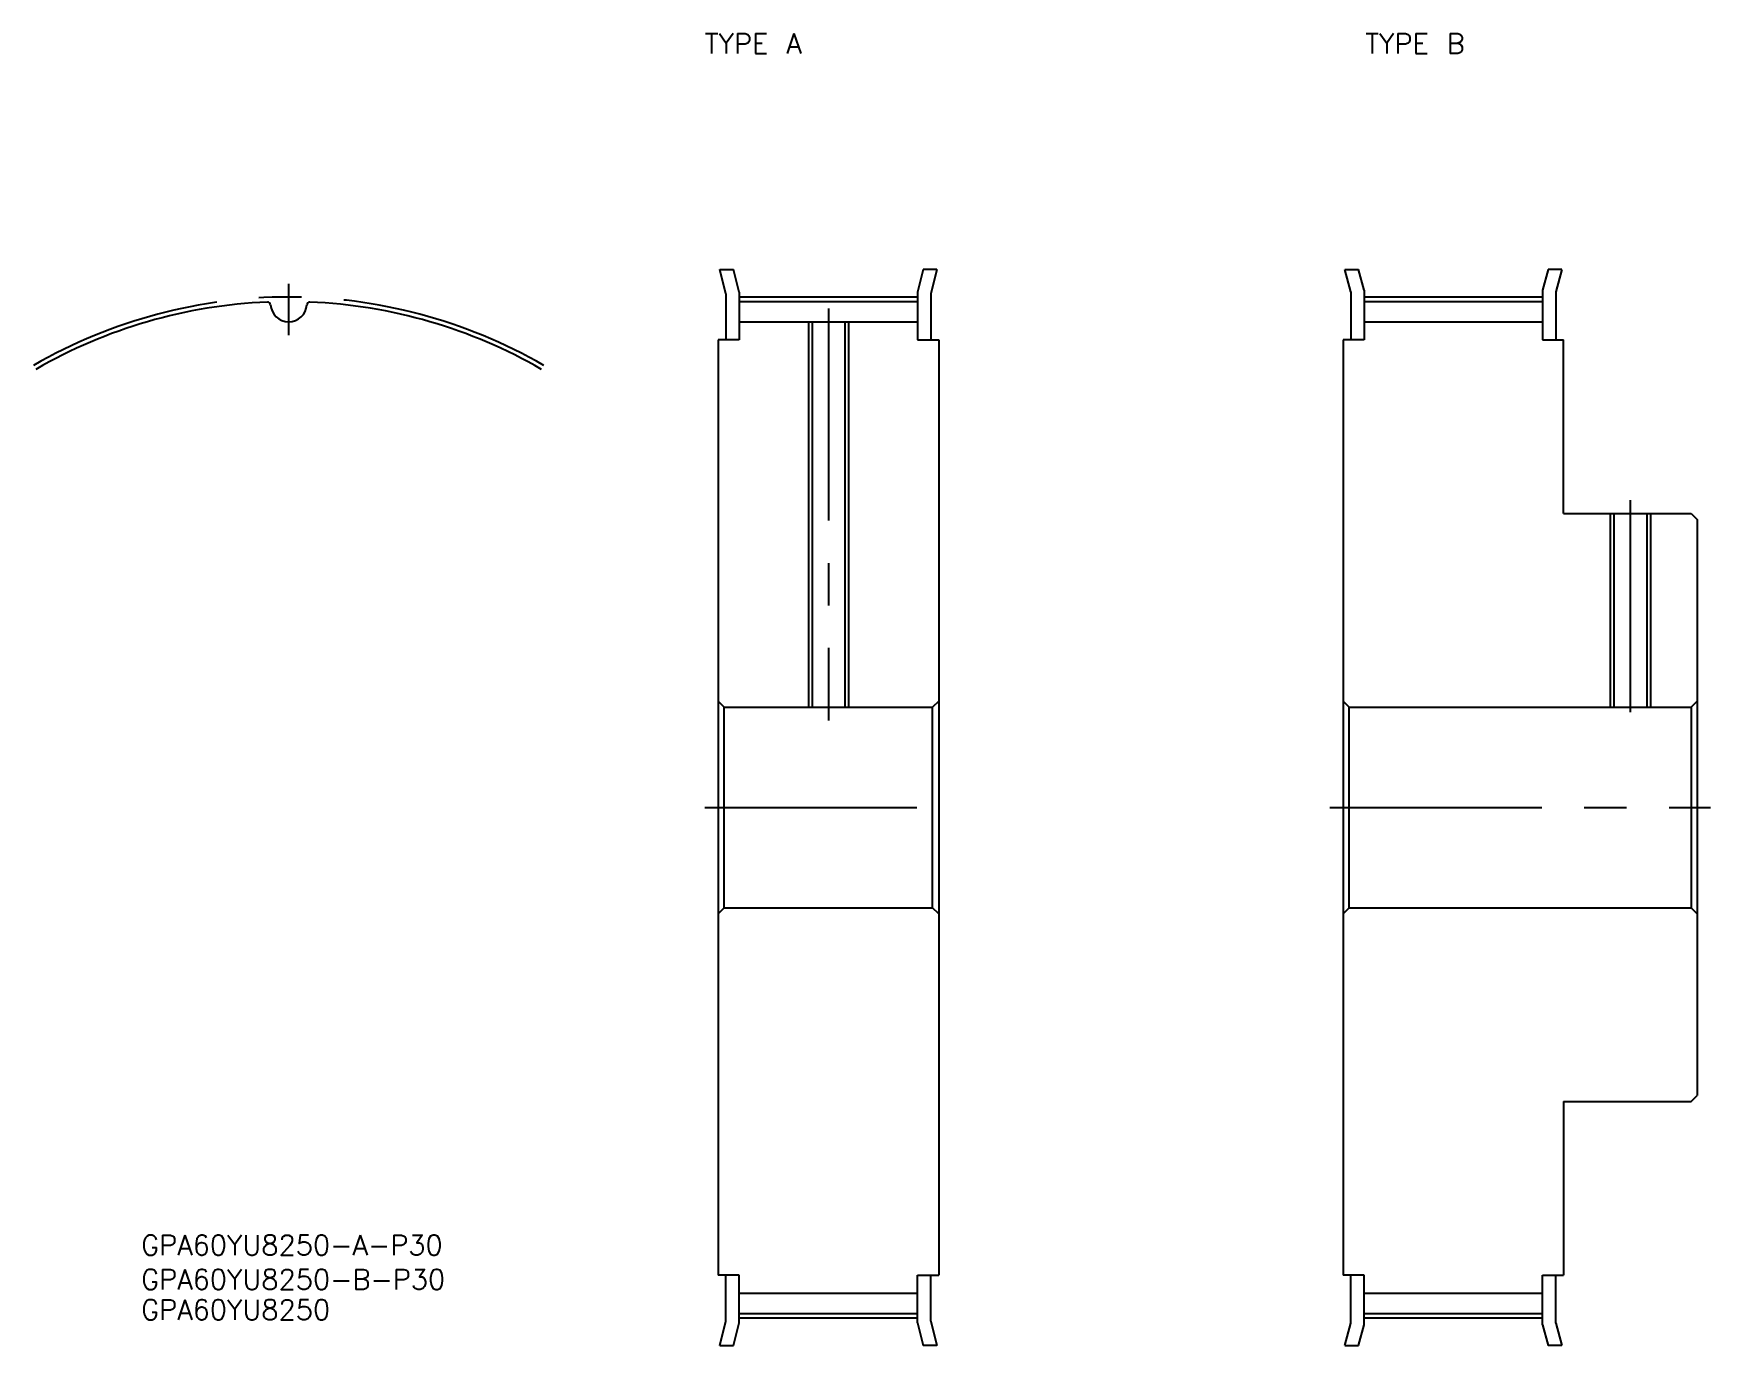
# Model space of a CAD drawing. Extents: x -38 to 213, y -80 to 116.
import ezdxf

# ---------------------------------------------------------------- set-up
doc = ezdxf.new("R2010")
doc.units = 0
doc.linetypes.add('CENTER', pattern=[50.8, 31.75, -6.35, 6.35, -6.35])
doc.layers.get('0').update_dxf_attribs({"linetype": 'CONTINUOUS'})
doc.layers.add('CENTER', color=1, linetype='CENTER')
doc.styles.get("Standard").update_dxf_attribs({"font": 'txt.shx', "height": 3, "bigfont": 'bigfont.shx'})

msp = doc.modelspace()

# ---------------------------------------------------------------- linework, layer by layer
at = {"color": 7, "linetype": 'CONTINUOUS'}
for p, q in [((65.44, 76.87), (64.54, 80.5)), ((64.54, 80.5), (66.6, 80.5)), ((67.44, 77.11), (66.6, 80.5)), ((94.98, 80.5), (94.14, 77.11)), ((97.04, 80.5), (94.98, 80.5)), ((97.04, 80.5), (96.14, 76.87)), ((158.97, 77.16), (158.07, 80.5)), ((158.07, 80.5), (160.14, 80.5)), ((160.97, 77.42), (160.14, 80.5)), ((188.5, 80.5), (187.67, 77.42)), ((190.57, 80.5), (188.5, 80.5)), ((190.57, 80.5), (189.67, 77.16)), ((65.44, 76.87), (65.44, 70)), ((67.44, 77.11), (67.44, 70)), ((67.44, 75.71), (94.14, 75.71)), ((94.14, 77.11), (94.14, 70)), ((96.14, 76.87), (96.14, 70)), ((158.97, 77.16), (158.97, 70)), ((160.97, 77.42), (160.97, 70)), ((160.97, 75.71), (187.67, 75.71)), ((187.67, 77.42), (187.67, 70)), ((189.67, 77.16), (189.67, 70)), ((67.44, 72.69), (94.14, 72.69)), ((78.33, 72.69), (78.33, 15)), ((83.25, 72.69), (83.25, 15)), ((160.97, 72.69), (187.67, 72.69)), ((64.29, 70), (64.29, -70)), ((67.44, 70), (64.29, 70)), ((94.14, 70), (97.29, 70)), ((97.29, 70), (97.29, -70)), ((157.82, 70), (157.82, -70)), ((160.97, 70), (157.82, 70)), ((187.67, 70), (190.82, 70)), ((190.82, 44), (190.82, 70)), ((190.82, 44), (209.91, 44)), ((198.36, 44), (198.36, 15)), ((203.28, 44), (203.28, 15)), ((209.91, 44), (210.82, 43.09)), ((210.82, 43.09), (210.82, -43.09)), ((64.29, 15.91), (65.2, 15)), ((97.29, 15.91), (96.39, 15)), ((157.82, 15.91), (158.72, 15)), ((210.82, 15.91), (209.91, 15)), ((65.2, 15), (96.39, 15)), ((65.2, -15), (65.2, 15)), ((96.39, -15), (96.39, 15)), ((158.72, 15), (209.91, 15)), ((158.72, -15), (158.72, 15)), ((209.91, 15), (209.91, -15)), ((64.29, -15.91), (65.2, -15)), ((65.2, -15), (96.39, -15)), ((97.29, -15.91), (96.39, -15)), ((157.82, -15.91), (158.72, -15)), ((158.72, -15), (209.91, -15)), ((210.82, -15.91), (209.91, -15)), ((190.82, -44), (190.82, -70)), ((190.82, -44), (209.91, -44)), ((209.91, -44), (210.82, -43.09)), ((67.44, -70), (64.29, -70)), ((65.44, -76.87), (65.44, -70)), ((67.44, -77.11), (67.44, -70)), ((94.14, -70), (97.29, -70)), ((94.14, -77.11), (94.14, -70)), ((96.14, -76.87), (96.14, -70)), ((160.97, -70), (157.82, -70)), ((158.97, -77.16), (158.97, -70)), ((160.97, -77.42), (160.97, -70)), ((187.67, -70), (190.82, -70)), ((187.67, -77.42), (187.67, -70)), ((189.67, -77.16), (189.67, -70)), ((67.44, -72.69), (94.14, -72.69)), ((160.97, -72.69), (187.67, -72.69)), ((64.54, -80.5), (65.44, -76.87)), ((66.6, -80.5), (67.44, -77.11)), ((67.44, -75.71), (94.14, -75.71)), ((94.14, -77.11), (94.98, -80.5)), ((96.14, -76.87), (97.04, -80.5)), ((158.07, -80.5), (158.97, -77.16)), ((160.14, -80.5), (160.97, -77.42)), ((160.97, -75.71), (187.67, -75.71)), ((187.67, -77.42), (188.5, -80.5)), ((189.67, -77.16), (190.57, -80.5)), ((64.54, -80.5), (66.6, -80.5)), ((97.04, -80.5), (94.98, -80.5)), ((158.07, -80.5), (160.14, -80.5)), ((190.57, -80.5), (188.5, -80.5))]:
    msp.add_line(p, q, dxfattribs=at)
at = {"color": 3, "linetype": 'CONTINUOUS'}
for p, q in [((77.79, 72.69), (77.79, 15)), ((83.79, 72.69), (83.79, 15)), ((197.82, 44), (197.82, 15)), ((203.82, 44), (203.82, 15))]:
    msp.add_line(p, q, dxfattribs=at)
at = {"color": 7, "linetype": 'CONTINUOUS'}
for centre, radius, start, end in [((0, 0), 75.71, 92.4092, 120), ((-3.16, 75.19), 0.453, 3.9334, 92.4092), ((3.16, 75.19), 0.453, 87.5908, 176.0666), ((0, 0), 75.71, 60, 87.5908), ((0, 75.41), 2.72, 183.9334, 356.0666)]:
    msp.add_arc(centre, radius, start, end, dxfattribs=at)
at = {"layer": 'CENTER', "color": 1, "linetype": 'CENTER'}
for p, q in [((0, 70.69), (0, 78.39)), ((67.44, 76.4), (94.14, 76.4)), ((160.97, 76.4), (187.67, 76.4)), ((80.79, 74.69), (80.79, 13)), ((200.82, 46), (200.82, 13)), ((62.29, 0), (99.29, 0)), ((155.82, 0), (212.82, 0)), ((67.44, -76.39), (94.14, -76.39)), ((160.97, -76.39), (187.67, -76.39))]:
    msp.add_line(p, q, dxfattribs=at)
msp.add_arc((0, 0), 76.39, 60, 120, dxfattribs=at)

# ---------------------------------------------------------------- texts
at = {"color": 7, "linetype": 'CONTINUOUS'}
for s, p in [('TYPE A', (62.28, 112.82)), ('TYPE B', (161.15, 112.82)), ('GPA60YU8250-A-P30', (-22.09, -66.98)), ('GPA60YU8250-B-P30', (-22.09, -72.11)), ('GPA60YU8250', (-22.09, -76.65))]:
    msp.add_text(s, height=3, dxfattribs=at).set_placement(p)

doc.saveas('drawing.dxf')
